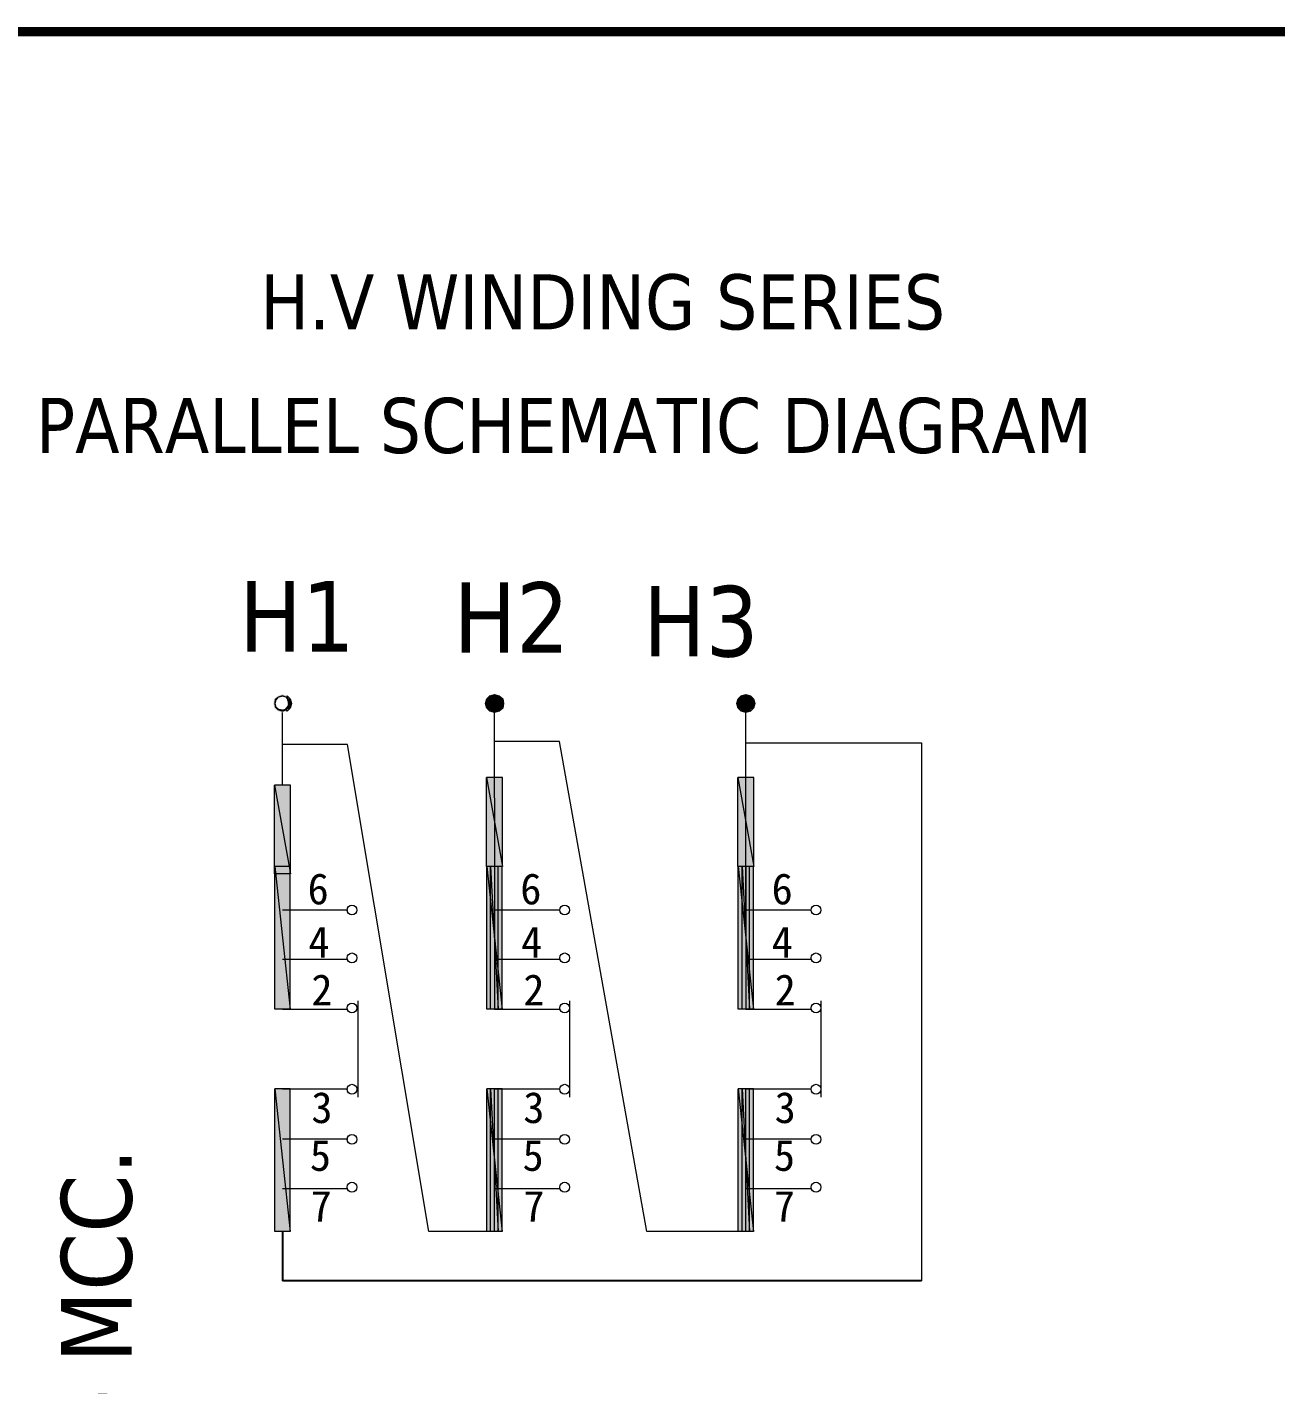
# Model space of a CAD drawing. Header units: millimetres. Extents: x 834 to 15818, y 1166 to 7882.
# Drawn here: x 7213 to 8282, y 6497 to 7659 of the extents above; entities that cross this region are included whole.
import ezdxf

# ---------------------------------------------------------------- set-up
doc = ezdxf.new("R2010")
doc.units = ezdxf.units.MM
doc.header["$LTSCALE"] = 13
doc.layers.add('1', color=4, linetype='Continuous')
doc.layers.add('标注、文本', color=3, linetype='Continuous', lineweight=25)
doc.layers.add('铁心', color=3, linetype='Continuous', lineweight=0)
doc.styles.add('PDF SimSun', font='')
doc.styles.add('Tahoma_txtstyle_30.40_0_0', font='tahoma.ttf')
doc.styles.get('PDF SimSun').set_extended_font_data('SimSun')

msp = doc.modelspace()

# ---------------------------------------------------------------- hatches: boundary and pattern name
at = {"layer": '铁心'}
h = msp.add_hatch(color=256, dxfattribs=at)
h.paths.add_polyline_path([(7424.11, 7084.111), (7426.061, 7082.811), (7423.46, 7080.21)])
h.paths.add_polyline_path([(7426.061, 7082.811), (7423.46, 7080.21), (7425.411, 7080.21)])
h.paths.add_polyline_path([(7423.46, 7080.21), (7425.411, 7080.21), (7424.11, 7076.308)])
h.paths.add_polyline_path([(7425.411, 7080.21), (7424.11, 7076.308), (7426.061, 7077.609)])
h.paths.add_polyline_path([(7424.11, 7076.308), (7426.061, 7077.609), (7427.361, 7073.707)])
h.paths.add_polyline_path([(7426.061, 7077.609), (7427.361, 7073.707), (7428.662, 7075.658)])
h.paths.add_polyline_path([(7427.361, 7073.707), (7428.662, 7075.658), (7431.263, 7072.407)])
h.paths.add_polyline_path([(7428.662, 7075.658), (7431.263, 7072.407), (7431.263, 7075.008)])
h.paths.add_polyline_path([(7431.263, 7072.407), (7431.263, 7075.008), (7435.164, 7073.707)])
h.paths.add_polyline_path([(7431.263, 7075.008), (7435.164, 7073.707), (7433.864, 7075.658)])
h.paths.add_polyline_path([(7435.164, 7073.707), (7433.864, 7075.658), (7437.765, 7076.308)])
h.paths.add_polyline_path([(7433.864, 7075.658), (7437.765, 7076.308), (7435.814, 7077.609)])
h.paths.add_polyline_path([(7437.765, 7076.308), (7435.814, 7077.609), (7439.066, 7080.21)])
h.paths.add_polyline_path([(7435.814, 7077.609), (7439.066, 7080.21), (7436.465, 7080.21)])
h.paths.add_polyline_path([(7439.066, 7080.21), (7436.465, 7080.21), (7437.765, 7084.111)])
h.paths.add_polyline_path([(7436.465, 7080.21), (7437.765, 7084.111), (7435.814, 7082.811)])
h.paths.add_polyline_path([(7437.765, 7084.111), (7435.814, 7082.811), (7435.164, 7086.712)])
h.paths.add_polyline_path([(7435.814, 7082.811), (7435.164, 7086.712), (7433.864, 7084.761)])
h.paths.add_polyline_path([(7435.164, 7086.712), (7433.864, 7084.761), (7431.263, 7088.013)])
h.paths.add_polyline_path([(7433.864, 7084.761), (7431.263, 7088.013), (7431.263, 7086.062)])
h.paths.add_polyline_path([(7431.263, 7088.013), (7431.263, 7086.062), (7427.361, 7086.712)])
h.paths.add_polyline_path([(7431.263, 7086.062), (7427.361, 7086.712), (7428.662, 7084.761)])
h.paths.add_polyline_path([(7427.361, 7086.712), (7428.662, 7084.761), (7424.11, 7084.111)])
h.paths.add_polyline_path([(7428.662, 7084.761), (7424.11, 7084.111), (7426.061, 7082.811)])
h = msp.add_hatch(color=256, dxfattribs=at)
h.paths.add_polyline_path([(7437.115, 7076.959), (7435.814, 7077.609), (7437.765, 7080.21)])
h.paths.add_polyline_path([(7435.814, 7077.609), (7437.765, 7080.21), (7436.465, 7080.21)])
h.paths.add_polyline_path([(7437.765, 7080.21), (7436.465, 7080.21), (7437.115, 7084.111)])
h.paths.add_polyline_path([(7436.465, 7080.21), (7437.115, 7084.111), (7435.814, 7082.811)])
h.paths.add_polyline_path([(7437.115, 7084.111), (7435.814, 7082.811), (7434.514, 7086.062)])
h.paths.add_polyline_path([(7435.814, 7082.811), (7434.514, 7086.062), (7433.864, 7085.412)])
h.paths.add_polyline_path([(7434.514, 7086.062), (7433.864, 7085.412), (7431.263, 7087.362)])
h.paths.add_polyline_path([(7433.864, 7085.412), (7431.263, 7087.362), (7431.263, 7086.062)])
h.paths.add_polyline_path([(7431.263, 7087.362), (7431.263, 7086.062), (7427.361, 7086.062)])
h.paths.add_polyline_path([(7431.263, 7086.062), (7427.361, 7086.062), (7428.012, 7085.412)])
h.paths.add_polyline_path([(7427.361, 7086.062), (7428.012, 7085.412), (7424.76, 7084.111)])
h.paths.add_polyline_path([(7428.012, 7085.412), (7424.76, 7084.111), (7426.061, 7082.811)])
h.paths.add_polyline_path([(7424.76, 7084.111), (7426.061, 7082.811), (7424.11, 7080.21)])
h.paths.add_polyline_path([(7426.061, 7082.811), (7424.11, 7080.21), (7425.411, 7080.21)])
h.paths.add_polyline_path([(7424.11, 7080.21), (7425.411, 7080.21), (7424.76, 7076.959)])
h.paths.add_polyline_path([(7425.411, 7080.21), (7424.76, 7076.959), (7426.061, 7077.609)])
h.paths.add_polyline_path([(7424.76, 7076.959), (7426.061, 7077.609), (7427.361, 7074.358)])
h.paths.add_polyline_path([(7426.061, 7077.609), (7427.361, 7074.358), (7428.012, 7075.658)])
h.paths.add_polyline_path([(7427.361, 7074.358), (7428.012, 7075.658), (7431.263, 7073.057)])
h.paths.add_polyline_path([(7428.012, 7075.658), (7431.263, 7073.057), (7431.263, 7075.008)])
h.paths.add_polyline_path([(7431.263, 7073.057), (7431.263, 7075.008), (7434.514, 7074.358)])
h.paths.add_polyline_path([(7431.263, 7075.008), (7434.514, 7074.358), (7433.864, 7075.658)])
h.paths.add_polyline_path([(7434.514, 7074.358), (7433.864, 7075.658), (7437.115, 7076.959)])
h.paths.add_polyline_path([(7433.864, 7075.658), (7437.115, 7076.959), (7435.814, 7077.609)])
h = msp.add_hatch(color=256, dxfattribs=at)
h.paths.add_polyline_path([(7606.245, 7084.111), (7608.196, 7082.811), (7604.945, 7080.21)])
h.paths.add_polyline_path([(7608.196, 7082.811), (7604.945, 7080.21), (7607.546, 7080.21)])
h.paths.add_polyline_path([(7604.945, 7080.21), (7607.546, 7080.21), (7606.245, 7076.308)])
h.paths.add_polyline_path([(7607.546, 7080.21), (7606.245, 7076.308), (7608.196, 7077.609)])
h.paths.add_polyline_path([(7606.245, 7076.308), (7608.196, 7077.609), (7608.846, 7073.707)])
h.paths.add_polyline_path([(7608.196, 7077.609), (7608.846, 7073.707), (7610.147, 7075.658)])
h.paths.add_polyline_path([(7608.846, 7073.707), (7610.147, 7075.658), (7612.747, 7072.407)])
h.paths.add_polyline_path([(7610.147, 7075.658), (7612.747, 7072.407), (7612.747, 7075.008)])
h.paths.add_polyline_path([(7612.747, 7072.407), (7612.747, 7075.008), (7616.649, 7073.707)])
h.paths.add_polyline_path([(7612.747, 7075.008), (7616.649, 7073.707), (7615.999, 7075.658)])
h.paths.add_polyline_path([(7616.649, 7073.707), (7615.999, 7075.658), (7619.9, 7076.308)])
h.paths.add_polyline_path([(7615.999, 7075.658), (7619.9, 7076.308), (7617.949, 7077.609)])
h.paths.add_polyline_path([(7619.9, 7076.308), (7617.949, 7077.609), (7620.55, 7080.21)])
h.paths.add_polyline_path([(7617.949, 7077.609), (7620.55, 7080.21), (7618.6, 7080.21)])
h.paths.add_polyline_path([(7620.55, 7080.21), (7618.6, 7080.21), (7619.9, 7084.111)])
h.paths.add_polyline_path([(7618.6, 7080.21), (7619.9, 7084.111), (7617.949, 7082.811)])
h.paths.add_polyline_path([(7619.9, 7084.111), (7617.949, 7082.811), (7616.649, 7086.712)])
h.paths.add_polyline_path([(7617.949, 7082.811), (7616.649, 7086.712), (7615.999, 7084.761)])
h.paths.add_polyline_path([(7616.649, 7086.712), (7615.999, 7084.761), (7612.747, 7088.013)])
h.paths.add_polyline_path([(7615.999, 7084.761), (7612.747, 7088.013), (7612.747, 7086.062)])
h.paths.add_polyline_path([(7612.747, 7088.013), (7612.747, 7086.062), (7608.846, 7086.712)])
h.paths.add_polyline_path([(7612.747, 7086.062), (7608.846, 7086.712), (7610.147, 7084.761)])
h.paths.add_polyline_path([(7608.846, 7086.712), (7610.147, 7084.761), (7606.245, 7084.111)])
h.paths.add_polyline_path([(7610.147, 7084.761), (7606.245, 7084.111), (7608.196, 7082.811)])
h = msp.add_hatch(color=256, dxfattribs=at)
h.paths.add_polyline_path([(7619.25, 7076.959), (7617.949, 7077.609), (7619.9, 7080.21)])
h.paths.add_polyline_path([(7617.949, 7077.609), (7619.9, 7080.21), (7618.6, 7080.21)])
h.paths.add_polyline_path([(7619.9, 7080.21), (7618.6, 7080.21), (7619.25, 7084.111)])
h.paths.add_polyline_path([(7618.6, 7080.21), (7619.25, 7084.111), (7617.949, 7082.811)])
h.paths.add_polyline_path([(7619.25, 7084.111), (7617.949, 7082.811), (7616.649, 7086.062)])
h.paths.add_polyline_path([(7617.949, 7082.811), (7616.649, 7086.062), (7615.999, 7085.412)])
h.paths.add_polyline_path([(7616.649, 7086.062), (7615.999, 7085.412), (7612.747, 7087.362)])
h.paths.add_polyline_path([(7615.999, 7085.412), (7612.747, 7087.362), (7612.747, 7086.062)])
h.paths.add_polyline_path([(7612.747, 7087.362), (7612.747, 7086.062), (7609.496, 7086.062)])
h.paths.add_polyline_path([(7612.747, 7086.062), (7609.496, 7086.062), (7610.147, 7085.412)])
h.paths.add_polyline_path([(7609.496, 7086.062), (7610.147, 7085.412), (7606.895, 7084.111)])
h.paths.add_polyline_path([(7610.147, 7085.412), (7606.895, 7084.111), (7608.196, 7082.811)])
h.paths.add_polyline_path([(7606.895, 7084.111), (7608.196, 7082.811), (7606.245, 7080.21)])
h.paths.add_polyline_path([(7608.196, 7082.811), (7606.245, 7080.21), (7607.546, 7080.21)])
h.paths.add_polyline_path([(7606.245, 7080.21), (7607.546, 7080.21), (7606.895, 7076.959)])
h.paths.add_polyline_path([(7607.546, 7080.21), (7606.895, 7076.959), (7608.196, 7077.609)])
h.paths.add_polyline_path([(7606.895, 7076.959), (7608.196, 7077.609), (7609.496, 7074.358)])
h.paths.add_polyline_path([(7608.196, 7077.609), (7609.496, 7074.358), (7610.147, 7075.658)])
h.paths.add_polyline_path([(7609.496, 7074.358), (7610.147, 7075.658), (7612.747, 7073.057)])
h.paths.add_polyline_path([(7610.147, 7075.658), (7612.747, 7073.057), (7612.747, 7075.008)])
h.paths.add_polyline_path([(7612.747, 7073.057), (7612.747, 7075.008), (7616.649, 7074.358)])
h.paths.add_polyline_path([(7612.747, 7075.008), (7616.649, 7074.358), (7615.999, 7075.658)])
h.paths.add_polyline_path([(7616.649, 7074.358), (7615.999, 7075.658), (7619.25, 7076.959)])
h.paths.add_polyline_path([(7615.999, 7075.658), (7619.25, 7076.959), (7617.949, 7077.609)])
h = msp.add_hatch(color=256, dxfattribs=at)
h.paths.add_polyline_path([(7606.895, 7080.21), (7619.25, 7080.21), (7607.546, 7083.461)])
h.paths.add_polyline_path([(7619.25, 7080.21), (7607.546, 7083.461), (7618.6, 7083.461)])
h = msp.add_hatch(color=256, dxfattribs=at)
h.paths.add_polyline_path([(7607.546, 7083.461), (7618.6, 7083.461), (7609.496, 7085.412)])
h.paths.add_polyline_path([(7618.6, 7083.461), (7609.496, 7085.412), (7615.999, 7085.412)])
h = msp.add_hatch(color=256, dxfattribs=at)
h.paths.add_polyline_path([(7821.465, 7084.111), (7823.416, 7082.811), (7820.165, 7080.21)])
h.paths.add_polyline_path([(7823.416, 7082.811), (7820.165, 7080.21), (7822.766, 7080.21)])
h.paths.add_polyline_path([(7820.165, 7080.21), (7822.766, 7080.21), (7821.465, 7076.308)])
h.paths.add_polyline_path([(7822.766, 7080.21), (7821.465, 7076.308), (7823.416, 7077.609)])
h.paths.add_polyline_path([(7821.465, 7076.308), (7823.416, 7077.609), (7824.066, 7073.707)])
h.paths.add_polyline_path([(7823.416, 7077.609), (7824.066, 7073.707), (7825.367, 7075.658)])
h.paths.add_polyline_path([(7824.066, 7073.707), (7825.367, 7075.658), (7827.968, 7072.407)])
h.paths.add_polyline_path([(7825.367, 7075.658), (7827.968, 7072.407), (7827.968, 7075.008)])
h.paths.add_polyline_path([(7827.968, 7072.407), (7827.968, 7075.008), (7831.869, 7073.707)])
h.paths.add_polyline_path([(7827.968, 7075.008), (7831.869, 7073.707), (7830.568, 7075.658)])
h.paths.add_polyline_path([(7831.869, 7073.707), (7830.568, 7075.658), (7834.47, 7076.308)])
h.paths.add_polyline_path([(7830.568, 7075.658), (7834.47, 7076.308), (7832.519, 7077.609)])
h.paths.add_polyline_path([(7834.47, 7076.308), (7832.519, 7077.609), (7835.77, 7080.21)])
h.paths.add_polyline_path([(7832.519, 7077.609), (7835.77, 7080.21), (7833.169, 7080.21)])
h.paths.add_polyline_path([(7835.77, 7080.21), (7833.169, 7080.21), (7834.47, 7084.111)])
h.paths.add_polyline_path([(7833.169, 7080.21), (7834.47, 7084.111), (7832.519, 7082.811)])
h.paths.add_polyline_path([(7834.47, 7084.111), (7832.519, 7082.811), (7831.869, 7086.712)])
h.paths.add_polyline_path([(7832.519, 7082.811), (7831.869, 7086.712), (7830.568, 7084.761)])
h.paths.add_polyline_path([(7831.869, 7086.712), (7830.568, 7084.761), (7827.968, 7088.013)])
h.paths.add_polyline_path([(7830.568, 7084.761), (7827.968, 7088.013), (7827.968, 7086.062)])
h.paths.add_polyline_path([(7827.968, 7088.013), (7827.968, 7086.062), (7824.066, 7086.712)])
h.paths.add_polyline_path([(7827.968, 7086.062), (7824.066, 7086.712), (7825.367, 7084.761)])
h.paths.add_polyline_path([(7824.066, 7086.712), (7825.367, 7084.761), (7821.465, 7084.111)])
h.paths.add_polyline_path([(7825.367, 7084.761), (7821.465, 7084.111), (7823.416, 7082.811)])
h = msp.add_hatch(color=256, dxfattribs=at)
h.paths.add_polyline_path([(7833.82, 7076.959), (7832.519, 7077.609), (7835.12, 7080.21)])
h.paths.add_polyline_path([(7832.519, 7077.609), (7835.12, 7080.21), (7833.82, 7080.21)])
h.paths.add_polyline_path([(7835.12, 7080.21), (7833.82, 7080.21), (7833.82, 7084.111)])
h.paths.add_polyline_path([(7833.82, 7080.21), (7833.82, 7084.111), (7832.519, 7082.811)])
h.paths.add_polyline_path([(7833.82, 7084.111), (7832.519, 7082.811), (7831.219, 7086.062)])
h.paths.add_polyline_path([(7832.519, 7082.811), (7831.219, 7086.062), (7830.568, 7085.412)])
h.paths.add_polyline_path([(7831.219, 7086.062), (7830.568, 7085.412), (7827.968, 7087.362)])
h.paths.add_polyline_path([(7830.568, 7085.412), (7827.968, 7087.362), (7827.968, 7086.062)])
h.paths.add_polyline_path([(7827.968, 7087.362), (7827.968, 7086.062), (7824.716, 7086.062)])
h.paths.add_polyline_path([(7827.968, 7086.062), (7824.716, 7086.062), (7825.367, 7085.412)])
h.paths.add_polyline_path([(7824.716, 7086.062), (7825.367, 7085.412), (7822.115, 7084.111)])
h.paths.add_polyline_path([(7825.367, 7085.412), (7822.115, 7084.111), (7823.416, 7082.811)])
h.paths.add_polyline_path([(7822.115, 7084.111), (7823.416, 7082.811), (7820.815, 7080.21)])
h.paths.add_polyline_path([(7823.416, 7082.811), (7820.815, 7080.21), (7822.115, 7080.21)])
h.paths.add_polyline_path([(7820.815, 7080.21), (7822.115, 7080.21), (7822.115, 7076.959)])
h.paths.add_polyline_path([(7822.115, 7080.21), (7822.115, 7076.959), (7823.416, 7077.609)])
h.paths.add_polyline_path([(7822.115, 7076.959), (7823.416, 7077.609), (7824.716, 7074.358)])
h.paths.add_polyline_path([(7823.416, 7077.609), (7824.716, 7074.358), (7825.367, 7075.658)])
h.paths.add_polyline_path([(7824.716, 7074.358), (7825.367, 7075.658), (7827.968, 7073.057)])
h.paths.add_polyline_path([(7825.367, 7075.658), (7827.968, 7073.057), (7827.968, 7075.008)])
h.paths.add_polyline_path([(7827.968, 7073.057), (7827.968, 7075.008), (7831.219, 7074.358)])
h.paths.add_polyline_path([(7827.968, 7075.008), (7831.219, 7074.358), (7830.568, 7075.658)])
h.paths.add_polyline_path([(7831.219, 7074.358), (7830.568, 7075.658), (7833.82, 7076.959)])
h.paths.add_polyline_path([(7830.568, 7075.658), (7833.82, 7076.959), (7832.519, 7077.609)])
h = msp.add_hatch(color=256, dxfattribs=at)
h.paths.add_polyline_path([(7821.465, 7080.21), (7834.47, 7080.21), (7822.766, 7083.461)])
h.paths.add_polyline_path([(7834.47, 7080.21), (7822.766, 7083.461), (7833.169, 7083.461)])
h = msp.add_hatch(color=256, dxfattribs=at)
h.paths.add_polyline_path([(7822.766, 7083.461), (7833.169, 7083.461), (7824.716, 7085.412)])
h.paths.add_polyline_path([(7833.169, 7083.461), (7824.716, 7085.412), (7831.219, 7085.412)])
h = msp.add_hatch(color=256, dxfattribs=at)
h.paths.add_polyline_path([(7607.546, 7076.959), (7618.6, 7076.959), (7606.895, 7080.21)])
h.paths.add_polyline_path([(7618.6, 7076.959), (7606.895, 7080.21), (7619.25, 7080.21)])
h = msp.add_hatch(color=256, dxfattribs=at)
h.paths.add_polyline_path([(7607.546, 7076.959), (7609.496, 7075.008), (7615.999, 7075.008)])
h.paths.add_polyline_path([(7609.496, 7075.008), (7615.999, 7075.008), (7612.747, 7073.707)])
h = msp.add_hatch(color=256, dxfattribs=at)
h.paths.add_polyline_path([(7822.766, 7076.959), (7833.169, 7076.959), (7821.465, 7080.21)])
h.paths.add_polyline_path([(7833.169, 7076.959), (7821.465, 7080.21), (7834.47, 7080.21)])
h = msp.add_hatch(color=256, dxfattribs=at)
h.paths.add_polyline_path([(7822.766, 7076.959), (7824.716, 7075.008), (7831.219, 7075.008)])
h.paths.add_polyline_path([(7824.716, 7075.008), (7831.219, 7075.008), (7827.968, 7073.707)])
h = msp.add_hatch(color=256, dxfattribs=at)
h.paths.add_polyline_path([(7619.575, 7016.772), (7605.92, 7016.772), (7619.575, 6940.694)])
h.paths.add_polyline_path([(7605.92, 7016.772), (7619.575, 6940.694), (7605.92, 6940.694)])
h = msp.add_hatch(color=256, dxfattribs=at)
h.paths.add_polyline_path([(7834.795, 7016.772), (7821.14, 7016.772), (7834.795, 6940.694)])
h.paths.add_polyline_path([(7821.14, 7016.772), (7834.795, 6940.694), (7821.14, 6940.694)])
h = msp.add_hatch(color=256, dxfattribs=at)
h.paths.add_polyline_path([(7438.09, 7010.27), (7424.435, 7010.27), (7438.09, 6934.191)])
h.paths.add_polyline_path([(7424.435, 7010.27), (7438.09, 6934.191), (7424.435, 6934.191)])
h = msp.add_hatch(color=256, dxfattribs=at)
h.paths.add_polyline_path([(7437.765, 6940.694), (7424.76, 6940.694), (7437.765, 6818.449)])
h.paths.add_polyline_path([(7424.76, 6940.694), (7437.765, 6818.449), (7424.76, 6818.449)])
h = msp.add_hatch(color=256, dxfattribs=at)
h.paths.add_polyline_path([(7619.25, 6940.694), (7606.245, 6940.694), (7619.25, 6818.449)])
h.paths.add_polyline_path([(7606.245, 6940.694), (7619.25, 6818.449), (7606.245, 6818.449)])
h = msp.add_hatch(color=256, dxfattribs=at)
h.paths.add_polyline_path([(7615.999, 6940.694), (7609.496, 6940.694), (7615.999, 6818.449)])
h.paths.add_polyline_path([(7609.496, 6940.694), (7615.999, 6818.449), (7609.496, 6818.449)])
h = msp.add_hatch(color=256, dxfattribs=at)
h.paths.add_polyline_path([(7834.47, 6940.694), (7821.465, 6940.694), (7834.47, 6818.449)])
h.paths.add_polyline_path([(7821.465, 6940.694), (7834.47, 6818.449), (7821.465, 6818.449)])
h = msp.add_hatch(color=256, dxfattribs=at)
h.paths.add_polyline_path([(7831.219, 6940.694), (7824.716, 6940.694), (7831.219, 6818.449)])
h.paths.add_polyline_path([(7824.716, 6940.694), (7831.219, 6818.449), (7824.716, 6818.449)])
h = msp.add_hatch(color=256, dxfattribs=at)
h.paths.add_polyline_path([(7437.765, 6750.174), (7424.76, 6750.174), (7437.765, 6627.928)])
h.paths.add_polyline_path([(7424.76, 6750.174), (7437.765, 6627.928), (7424.76, 6627.928)])
h = msp.add_hatch(color=256, dxfattribs=at)
h.paths.add_polyline_path([(7619.25, 6750.174), (7606.245, 6750.174), (7619.25, 6627.928)])
h.paths.add_polyline_path([(7606.245, 6750.174), (7619.25, 6627.928), (7606.245, 6627.928)])
h = msp.add_hatch(color=256, dxfattribs=at)
h.paths.add_polyline_path([(7615.999, 6750.174), (7609.496, 6750.174), (7615.999, 6627.928)])
h.paths.add_polyline_path([(7609.496, 6750.174), (7615.999, 6627.928), (7609.496, 6627.928)])
h = msp.add_hatch(color=256, dxfattribs=at)
h.paths.add_polyline_path([(7834.47, 6750.174), (7821.465, 6750.174), (7834.47, 6627.928)])
h.paths.add_polyline_path([(7821.465, 6750.174), (7834.47, 6627.928), (7821.465, 6627.928)])
h = msp.add_hatch(color=256, dxfattribs=at)
h.paths.add_polyline_path([(7831.219, 6750.174), (7824.716, 6750.174), (7831.219, 6627.928)])
h.paths.add_polyline_path([(7824.716, 6750.174), (7831.219, 6627.928), (7824.716, 6627.928)])

# ---------------------------------------------------------------- linework, layer by layer
at = {"layer": '1', "const_width": 7.914}
msp.add_lwpolyline([(1422.069, 1414.536), (10105.029, 1414.536), (10105.029, 7655.413), (1422.069, 7655.413), (1422.069, 1414.536)], dxfattribs=at)
at = {"layer": '标注、文本'}
for p in [(7431.263, 6627.928), (7978.488, 6585.663)]:
    msp.add_line(p, (7431.263, 6585.663), dxfattribs=at)
at = {"layer": '铁心'}
msp.add_line((7431.263, 7010.27), (7431.116, 7072.343), dxfattribs=at)
for points in [[(7437.765, 7084.111), (7435.814, 7082.811), (7435.164, 7086.712), (7437.765, 7084.111)], [(7436.465, 7080.21), (7437.765, 7084.111), (7435.814, 7082.811), (7436.465, 7080.21)], [(7437.765, 7080.21), (7436.465, 7080.21), (7437.115, 7084.111), (7437.765, 7080.21)], [(7439.066, 7080.21), (7436.465, 7080.21), (7437.765, 7084.111), (7439.066, 7080.21)], [(7606.245, 7084.111), (7608.196, 7082.811), (7604.945, 7080.21), (7606.245, 7084.111)], [(7608.196, 7082.811), (7604.945, 7080.21), (7607.546, 7080.21), (7608.196, 7082.811)], [(7608.846, 7086.712), (7610.147, 7084.761), (7606.245, 7084.111), (7608.846, 7086.712)], [(7606.895, 7084.111), (7608.196, 7082.811), (7606.245, 7080.21), (7606.895, 7084.111)], [(7608.196, 7082.811), (7606.245, 7080.21), (7607.546, 7080.21), (7608.196, 7082.811)], [(7609.496, 7086.062), (7610.147, 7085.412), (7606.895, 7084.111), (7609.496, 7086.062)], [(7610.147, 7085.412), (7606.895, 7084.111), (7608.196, 7082.811), (7610.147, 7085.412)], [(7606.895, 7080.21), (7619.25, 7080.21), (7607.546, 7083.461), (7606.895, 7080.21)], [(7607.546, 7083.461), (7618.6, 7083.461), (7609.496, 7085.412), (7607.546, 7083.461)], [(7612.747, 7088.013), (7612.747, 7086.062), (7608.846, 7086.712), (7612.747, 7088.013)], [(7612.747, 7086.062), (7608.846, 7086.712), (7610.147, 7084.761), (7612.747, 7086.062)], [(7612.747, 7087.362), (7612.747, 7086.062), (7609.496, 7086.062), (7612.747, 7087.362)], [(7612.747, 7086.062), (7609.496, 7086.062), (7610.147, 7085.412), (7612.747, 7086.062)], [(7616.649, 7086.712), (7615.999, 7084.761), (7612.747, 7088.013), (7616.649, 7086.712)], [(7615.999, 7084.761), (7612.747, 7088.013), (7612.747, 7086.062), (7615.999, 7084.761)], [(7616.649, 7086.062), (7615.999, 7085.412), (7612.747, 7087.362), (7616.649, 7086.062)], [(7615.999, 7085.412), (7612.747, 7087.362), (7612.747, 7086.062), (7615.999, 7085.412)], [(7617.949, 7082.811), (7616.649, 7086.712), (7615.999, 7084.761), (7617.949, 7082.811)], [(7617.949, 7082.811), (7616.649, 7086.062), (7615.999, 7085.412), (7617.949, 7082.811)], [(7619.9, 7084.111), (7617.949, 7082.811), (7616.649, 7086.712), (7619.9, 7084.111)], [(7619.25, 7084.111), (7617.949, 7082.811), (7616.649, 7086.062), (7619.25, 7084.111)], [(7618.6, 7080.21), (7619.25, 7084.111), (7617.949, 7082.811), (7618.6, 7080.21)], [(7618.6, 7080.21), (7619.9, 7084.111), (7617.949, 7082.811), (7618.6, 7080.21)], [(7619.9, 7080.21), (7618.6, 7080.21), (7619.25, 7084.111), (7619.9, 7080.21)], [(7620.55, 7080.21), (7618.6, 7080.21), (7619.9, 7084.111), (7620.55, 7080.21)], [(7821.465, 7084.111), (7823.416, 7082.811), (7820.165, 7080.21), (7821.465, 7084.111)], [(7823.416, 7082.811), (7820.165, 7080.21), (7822.766, 7080.21), (7823.416, 7082.811)], [(7822.115, 7084.111), (7823.416, 7082.811), (7820.815, 7080.21), (7822.115, 7084.111)], [(7823.416, 7082.811), (7820.815, 7080.21), (7822.115, 7080.21), (7823.416, 7082.811)], [(7824.066, 7086.712), (7825.367, 7084.761), (7821.465, 7084.111), (7824.066, 7086.712)], [(7821.465, 7080.21), (7834.47, 7080.21), (7822.766, 7083.461), (7821.465, 7080.21)], [(7824.716, 7086.062), (7825.367, 7085.412), (7822.115, 7084.111), (7824.716, 7086.062)], [(7825.367, 7085.412), (7822.115, 7084.111), (7823.416, 7082.811), (7825.367, 7085.412)], [(7822.766, 7083.461), (7833.169, 7083.461), (7824.716, 7085.412), (7822.766, 7083.461)], [(7827.968, 7088.013), (7827.968, 7086.062), (7824.066, 7086.712), (7827.968, 7088.013)], [(7827.968, 7086.062), (7824.066, 7086.712), (7825.367, 7084.761), (7827.968, 7086.062)], [(7827.968, 7087.362), (7827.968, 7086.062), (7824.716, 7086.062), (7827.968, 7087.362)], [(7827.968, 7086.062), (7824.716, 7086.062), (7825.367, 7085.412), (7827.968, 7086.062)], [(7831.869, 7086.712), (7830.568, 7084.761), (7827.968, 7088.013), (7831.869, 7086.712)], [(7830.568, 7084.761), (7827.968, 7088.013), (7827.968, 7086.062), (7830.568, 7084.761)], [(7831.219, 7086.062), (7830.568, 7085.412), (7827.968, 7087.362), (7831.219, 7086.062)], [(7830.568, 7085.412), (7827.968, 7087.362), (7827.968, 7086.062), (7830.568, 7085.412)], [(7832.519, 7082.811), (7831.869, 7086.712), (7830.568, 7084.761), (7832.519, 7082.811)], [(7832.519, 7082.811), (7831.219, 7086.062), (7830.568, 7085.412), (7832.519, 7082.811)], [(7833.82, 7084.111), (7832.519, 7082.811), (7831.219, 7086.062), (7833.82, 7084.111)], [(7834.47, 7084.111), (7832.519, 7082.811), (7831.869, 7086.712), (7834.47, 7084.111)], [(7833.82, 7080.21), (7833.82, 7084.111), (7832.519, 7082.811), (7833.82, 7080.21)], [(7833.169, 7080.21), (7834.47, 7084.111), (7832.519, 7082.811), (7833.169, 7080.21)], [(7835.77, 7080.21), (7833.169, 7080.21), (7834.47, 7084.111), (7835.77, 7080.21)], [(7835.12, 7080.21), (7833.82, 7080.21), (7833.82, 7084.111), (7835.12, 7080.21)], [(7433.864, 7075.658), (7437.765, 7076.308), (7435.814, 7077.609), (7433.864, 7075.658)], [(7435.164, 7073.707), (7433.864, 7075.658), (7437.765, 7076.308), (7435.164, 7073.707)], [(7437.115, 7076.959), (7435.814, 7077.609), (7437.765, 7080.21), (7437.115, 7076.959)], [(7435.814, 7077.609), (7437.765, 7080.21), (7436.465, 7080.21), (7435.814, 7077.609)], [(7437.765, 7076.308), (7435.814, 7077.609), (7439.066, 7080.21), (7437.765, 7076.308)], [(7435.814, 7077.609), (7439.066, 7080.21), (7436.465, 7080.21), (7435.814, 7077.609)], [(7604.945, 7080.21), (7607.546, 7080.21), (7606.245, 7076.308), (7604.945, 7080.21)], [(7606.245, 7080.21), (7607.546, 7080.21), (7606.895, 7076.959), (7606.245, 7080.21)], [(7607.546, 7080.21), (7606.245, 7076.308), (7608.196, 7077.609), (7607.546, 7080.21)], [(7606.245, 7076.308), (7608.196, 7077.609), (7608.846, 7073.707), (7606.245, 7076.308)], [(7607.546, 7076.959), (7618.6, 7076.959), (7606.895, 7080.21), (7607.546, 7076.959)], [(7607.546, 7080.21), (7606.895, 7076.959), (7608.196, 7077.609), (7607.546, 7080.21)], [(7606.895, 7076.959), (7608.196, 7077.609), (7609.496, 7074.358), (7606.895, 7076.959)], [(7607.546, 7076.959), (7609.496, 7075.008), (7615.999, 7075.008), (7607.546, 7076.959)], [(7608.196, 7077.609), (7609.496, 7074.358), (7610.147, 7075.658), (7608.196, 7077.609)], [(7608.196, 7077.609), (7608.846, 7073.707), (7610.147, 7075.658), (7608.196, 7077.609)], [(7608.846, 7073.707), (7610.147, 7075.658), (7612.747, 7072.407), (7608.846, 7073.707)], [(7609.496, 7074.358), (7610.147, 7075.658), (7612.747, 7073.057), (7609.496, 7074.358)], [(7610.147, 7075.658), (7612.747, 7073.057), (7612.747, 7075.008), (7610.147, 7075.658)], [(7610.147, 7075.658), (7612.747, 7072.407), (7612.747, 7075.008), (7610.147, 7075.658)], [(7612.747, 7075.008), (7616.649, 7074.358), (7615.999, 7075.658), (7612.747, 7075.008)], [(7612.747, 7075.008), (7616.649, 7073.707), (7615.999, 7075.658), (7612.747, 7075.008)], [(7612.747, 7073.057), (7612.747, 7075.008), (7616.649, 7074.358), (7612.747, 7073.057)], [(7612.747, 7072.407), (7612.747, 7075.008), (7616.649, 7073.707), (7612.747, 7072.407)], [(7613.073, 6924.802), (7612.747, 7073.707)], [(7615.999, 7075.658), (7619.9, 7076.308), (7617.949, 7077.609), (7615.999, 7075.658)], [(7616.649, 7074.358), (7615.999, 7075.658), (7619.25, 7076.959), (7616.649, 7074.358)], [(7616.649, 7073.707), (7615.999, 7075.658), (7619.9, 7076.308), (7616.649, 7073.707)], [(7619.25, 7076.959), (7617.949, 7077.609), (7619.9, 7080.21), (7619.25, 7076.959)], [(7617.949, 7077.609), (7619.9, 7080.21), (7618.6, 7080.21), (7617.949, 7077.609)], [(7619.9, 7076.308), (7617.949, 7077.609), (7620.55, 7080.21), (7619.9, 7076.308)], [(7617.949, 7077.609), (7620.55, 7080.21), (7618.6, 7080.21), (7617.949, 7077.609)], [(7820.165, 7080.21), (7822.766, 7080.21), (7821.465, 7076.308), (7820.165, 7080.21)], [(7820.815, 7080.21), (7822.115, 7080.21), (7822.115, 7076.959), (7820.815, 7080.21)], [(7822.766, 7076.959), (7833.169, 7076.959), (7821.465, 7080.21), (7822.766, 7076.959)], [(7822.766, 7080.21), (7821.465, 7076.308), (7823.416, 7077.609), (7822.766, 7080.21)], [(7821.465, 7076.308), (7823.416, 7077.609), (7824.066, 7073.707), (7821.465, 7076.308)], [(7822.115, 7080.21), (7822.115, 7076.959), (7823.416, 7077.609), (7822.115, 7080.21)], [(7822.115, 7076.959), (7823.416, 7077.609), (7824.716, 7074.358), (7822.115, 7076.959)], [(7822.766, 7076.959), (7824.716, 7075.008), (7831.219, 7075.008), (7822.766, 7076.959)], [(7823.416, 7077.609), (7824.716, 7074.358), (7825.367, 7075.658), (7823.416, 7077.609)], [(7823.416, 7077.609), (7824.066, 7073.707), (7825.367, 7075.658), (7823.416, 7077.609)], [(7824.066, 7073.707), (7825.367, 7075.658), (7827.968, 7072.407), (7824.066, 7073.707)], [(7824.716, 7074.358), (7825.367, 7075.658), (7827.968, 7073.057), (7824.716, 7074.358)], [(7825.367, 7075.658), (7827.968, 7073.057), (7827.968, 7075.008), (7825.367, 7075.658)], [(7825.367, 7075.658), (7827.968, 7072.407), (7827.968, 7075.008), (7825.367, 7075.658)], [(7827.968, 7075.008), (7831.219, 7074.358), (7830.568, 7075.658), (7827.968, 7075.008)], [(7827.968, 7075.008), (7831.869, 7073.707), (7830.568, 7075.658), (7827.968, 7075.008)], [(7827.968, 7073.057), (7827.968, 7075.008), (7831.219, 7074.358), (7827.968, 7073.057)], [(7827.968, 7072.407), (7827.968, 7075.008), (7831.869, 7073.707), (7827.968, 7072.407)], [(7827.968, 6883.187), (7827.968, 7073.707)], [(7830.568, 7075.658), (7834.47, 7076.308), (7832.519, 7077.609), (7830.568, 7075.658)], [(7831.219, 7074.358), (7830.568, 7075.658), (7833.82, 7076.959), (7831.219, 7074.358)], [(7831.869, 7073.707), (7830.568, 7075.658), (7834.47, 7076.308), (7831.869, 7073.707)], [(7833.82, 7076.959), (7832.519, 7077.609), (7835.12, 7080.21), (7833.82, 7076.959)], [(7832.519, 7077.609), (7835.12, 7080.21), (7833.82, 7080.21), (7832.519, 7077.609)], [(7834.47, 7076.308), (7832.519, 7077.609), (7835.77, 7080.21), (7834.47, 7076.308)], [(7832.519, 7077.609), (7835.77, 7080.21), (7833.169, 7080.21), (7832.519, 7077.609)], [(7827.968, 6627.928), (7743.172, 6627.928), (7668.391, 7047.77), (7612.796, 7047.77)], [(7827.968, 7046.538), (7978.488, 7046.538), (7978.488, 6585.663)], [(7612.747, 6627.928), (7556.49, 6627.928), (7486.858, 7044.933), (7431.263, 7044.933)], [(7619.575, 7016.772), (7605.92, 7016.772), (7619.575, 6940.694), (7619.575, 7016.772)], [(7834.795, 7016.772), (7821.14, 7016.772), (7834.795, 6940.694), (7834.795, 7016.772)], [(7438.09, 7010.27), (7424.435, 7010.27), (7438.09, 6934.191), (7438.09, 7010.27)], [(7827.968, 6934.191), (7827.968, 6959.551)], [(7437.765, 6940.694), (7424.76, 6940.694), (7437.765, 6818.449), (7437.765, 6940.694)], [(7619.25, 6940.694), (7606.245, 6940.694), (7619.25, 6818.449), (7619.25, 6940.694)], [(7615.999, 6940.694), (7609.496, 6940.694), (7615.999, 6818.449), (7615.999, 6940.694)], [(7612.747, 6940.694), (7612.747, 6818.449)], [(7834.47, 6940.694), (7821.465, 6940.694), (7834.47, 6818.449), (7834.47, 6940.694)], [(7831.219, 6940.694), (7824.716, 6940.694), (7831.219, 6818.449), (7831.219, 6940.694)], [(7827.968, 6940.694), (7827.968, 6818.449)], [(7431.263, 6903.63), (7487.183, 6903.63)], [(7612.747, 6903.63), (7668.668, 6903.63)], [(7827.968, 6903.63), (7883.888, 6903.63)], [(7431.263, 6861.365), (7487.183, 6861.365)], [(7612.747, 6861.365), (7668.668, 6861.365)], [(7827.968, 6861.365), (7883.888, 6861.365)], [(7495.636, 6825.601), (7495.636, 6743.021)], [(7677.121, 6825.601), (7677.121, 6743.021)], [(7892.341, 6825.601), (7892.341, 6743.021)], [(7431.263, 6818.449), (7487.183, 6818.449)], [(7612.747, 6818.449), (7668.668, 6818.449)], [(7827.968, 6818.449), (7883.888, 6818.449)], [(7437.765, 6750.174), (7424.76, 6750.174), (7437.765, 6627.928), (7437.765, 6750.174)], [(7431.263, 6750.174), (7487.183, 6750.174)], [(7619.25, 6750.174), (7606.245, 6750.174), (7619.25, 6627.928), (7619.25, 6750.174)], [(7615.999, 6750.174), (7609.496, 6750.174), (7615.999, 6627.928), (7615.999, 6750.174)], [(7612.747, 6627.928), (7612.747, 6750.174)], [(7612.747, 6750.174), (7668.668, 6750.174)], [(7834.47, 6750.174), (7821.465, 6750.174), (7834.47, 6627.928), (7834.47, 6750.174)], [(7831.219, 6750.174), (7824.716, 6750.174), (7831.219, 6627.928), (7831.219, 6750.174)], [(7827.968, 6627.928), (7827.968, 6750.174)], [(7827.968, 6750.174), (7883.888, 6750.174)], [(7431.263, 6707.258), (7487.183, 6707.258)], [(7612.747, 6707.258), (7668.668, 6707.258)], [(7827.968, 6707.258), (7883.888, 6707.258)], [(7431.263, 6664.992), (7487.183, 6664.992)], [(7612.747, 6664.992), (7668.668, 6664.992)], [(7827.968, 6664.992), (7883.888, 6664.992)]]:
    msp.add_lwpolyline(points, dxfattribs=at)
for points in [[(7610.147, 7084.761), (7606.245, 7084.111), (7608.196, 7082.811), (7610.147, 7084.761)], [(7619.25, 7080.21), (7607.546, 7083.461), (7618.6, 7083.461), (7619.25, 7080.21)], [(7612.747, 7086.712), (7609.496, 7085.412), (7615.999, 7085.412)], [(7618.6, 7083.461), (7609.496, 7085.412), (7615.999, 7085.412), (7618.6, 7083.461)], [(7825.367, 7084.761), (7821.465, 7084.111), (7823.416, 7082.811), (7825.367, 7084.761)], [(7834.47, 7080.21), (7822.766, 7083.461), (7833.169, 7083.461), (7834.47, 7080.21)], [(7827.968, 7086.712), (7824.716, 7085.412), (7831.219, 7085.412)], [(7833.169, 7083.461), (7824.716, 7085.412), (7831.219, 7085.412), (7833.169, 7083.461)], [(7618.6, 7076.959), (7606.895, 7080.21), (7619.25, 7080.21), (7618.6, 7076.959)], [(7607.546, 7076.959), (7618.6, 7076.959), (7615.999, 7075.008)], [(7609.496, 7075.008), (7615.999, 7075.008), (7612.747, 7073.707), (7609.496, 7075.008)], [(7615.999, 7075.658), (7619.25, 7076.959), (7617.949, 7077.609), (7615.999, 7075.658)], [(7833.169, 7076.959), (7821.465, 7080.21), (7834.47, 7080.21), (7833.169, 7076.959)], [(7822.766, 7076.959), (7833.169, 7076.959), (7831.219, 7075.008)], [(7824.716, 7075.008), (7831.219, 7075.008), (7827.968, 7073.707), (7824.716, 7075.008)], [(7830.568, 7075.658), (7833.82, 7076.959), (7832.519, 7077.609), (7830.568, 7075.658)], [(7605.92, 7016.772), (7619.575, 6940.694), (7605.92, 6940.694), (7605.92, 7016.772)], [(7821.14, 7016.772), (7834.795, 6940.694), (7821.14, 6940.694), (7821.14, 7016.772)], [(7424.435, 7010.27), (7438.09, 6934.191), (7424.435, 6934.191), (7424.435, 7010.27)], [(7424.76, 6940.694), (7437.765, 6818.449), (7424.76, 6818.449), (7424.76, 6940.694)], [(7606.245, 6940.694), (7619.25, 6818.449), (7606.245, 6818.449), (7606.245, 6940.694)], [(7609.496, 6940.694), (7615.999, 6818.449), (7609.496, 6818.449), (7609.496, 6940.694)], [(7821.465, 6940.694), (7834.47, 6818.449), (7821.465, 6818.449), (7821.465, 6940.694)], [(7824.716, 6940.694), (7831.219, 6818.449), (7824.716, 6818.449), (7824.716, 6940.694)], [(7424.76, 6750.174), (7437.765, 6627.928), (7424.76, 6627.928), (7424.76, 6750.174)], [(7606.245, 6750.174), (7619.25, 6627.928), (7606.245, 6627.928), (7606.245, 6750.174)], [(7609.496, 6750.174), (7615.999, 6627.928), (7609.496, 6627.928), (7609.496, 6750.174)], [(7821.465, 6750.174), (7834.47, 6627.928), (7821.465, 6627.928), (7821.465, 6750.174)], [(7824.716, 6750.174), (7831.219, 6627.928), (7824.716, 6627.928), (7824.716, 6750.174)]]:
    msp.add_lwpolyline(points, close=True, dxfattribs=at)
for centre in [(7490.76, 6903.305), (7672.895, 6903.305), (7888.115, 6903.305), (7490.76, 6862.34), (7672.895, 6862.34), (7888.115, 6862.34), (7490.76, 6819.424), (7672.895, 6819.424), (7888.115, 6819.424), (7490.76, 6749.848), (7672.895, 6749.848), (7888.115, 6749.848), (7490.76, 6706.933), (7672.895, 6706.933), (7888.115, 6706.933), (7490.76, 6665.967), (7672.895, 6665.967), (7888.115, 6665.967)]:
    msp.add_circle(centre, 4.227, dxfattribs=at)
for points in [[(7612.747, 7086.712), (7609.496, 7085.412), (7615.999, 7085.412)], [(7827.968, 7086.712), (7824.716, 7085.412), (7831.219, 7085.412)], [(7607.546, 7076.959), (7618.6, 7076.959), (7615.999, 7075.008)], [(7822.766, 7076.959), (7833.169, 7076.959), (7831.219, 7075.008)]]:
    msp.add_solid(points, dxfattribs=at)

# ---------------------------------------------------------------- texts
for s, height, style, p in [('H.V WINDING SERIES ', 47.20215, 'Tahoma_txtstyle_30.40_0_0', (7412.225, 7400.521)), ('PARALLEL SCHEMATIC DIAGRAM ', 47.20215, 'Tahoma_txtstyle_30.40_0_0', (7220.106, 7294.71)), ('H1', 60.4188, 'Tahoma_txtstyle_30.40_0_0', (7394.173, 7124.53)), ('H2', 60.4188, 'Tahoma_txtstyle_30.40_0_0', (7577.797, 7123.587)), ('H3', 60.4188, 'Tahoma_txtstyle_30.40_0_0', (7739.991, 7120.444)), ('6', 26.606, 'PDF SimSun', (7452.721, 6908.182)), ('6', 26.606, 'PDF SimSun', (7634.856, 6908.182)), ('6', 26.606, 'PDF SimSun', (7850.076, 6908.182)), ('4', 26.606, 'PDF SimSun', (7453.371, 6862.665)), ('4', 26.606, 'PDF SimSun', (7635.506, 6862.665)), ('4', 26.606, 'PDF SimSun', (7850.076, 6862.665)), ('2', 26.606, 'PDF SimSun', (7455.972, 6821.7)), ('2', 26.606, 'PDF SimSun', (7637.457, 6821.7)), ('2', 26.606, 'PDF SimSun', (7852.677, 6821.7)), ('3', 26.606, 'PDF SimSun', (7455.972, 6720.913)), ('3', 26.606, 'PDF SimSun', (7637.457, 6720.913)), ('3', 26.606, 'PDF SimSun', (7852.677, 6720.913)), ('5', 26.606, 'PDF SimSun', (7454.671, 6679.948)), ('5', 26.606, 'PDF SimSun', (7636.806, 6679.948)), ('5', 26.606, 'PDF SimSun', (7852.026, 6679.948)), ('7', 26.606, 'PDF SimSun', (7455.322, 6636.382)), ('7', 26.606, 'PDF SimSun', (7637.457, 6636.382)), ('7', 26.606, 'PDF SimSun', (7852.026, 6636.382))]:
    msp.add_text(s, height=height, dxfattribs=dict(at, style=style)).set_placement(p)
at = {"layer": '铁心', "style": 'Tahoma_txtstyle_30.40_0_0'}
msp.add_text('  connected to it at  the MCC.', height=60.41875, rotation=90, dxfattribs=at).set_placement((7302.042, 5653.33))

doc.saveas('drawing.dxf')
